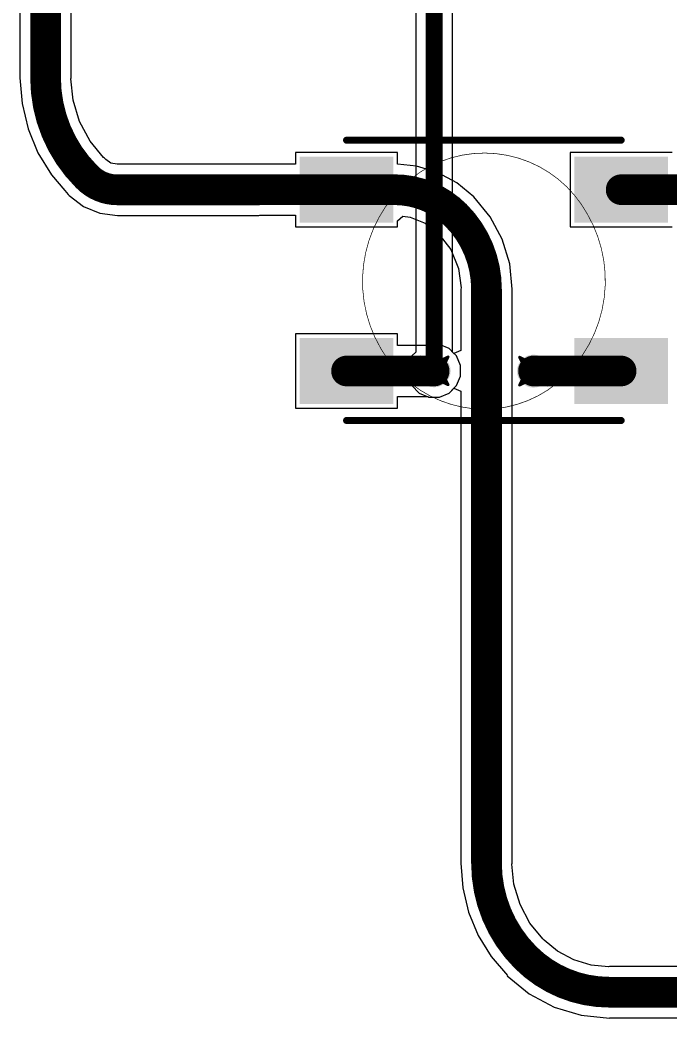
# Model space of a CAD drawing. Header units: inches. Extents: x -11 to 1110, y -7 to 455.
# Drawn here: x 587.24 to 599.07, y 145.23 to 163.39 of the extents above; entities that cross this region are included whole.
import ezdxf

# ---------------------------------------------------------------- set-up
doc = ezdxf.new("R2010")
doc.units = ezdxf.units.IN
for name, color, linetype in [('Bottom Layer', 5, 'Continuous'), ('Drill Drawing', 1, 'Continuous'), ('Mechanical 7', 56, 'Continuous'), ('Top Layer', 1, 'Continuous'), ('Top Overlay', 2, 'Continuous'), ('Top Paste', 8, 'Continuous'), ('Top Solder', 216, 'Continuous'), ('Via Holes', 16, 'Continuous')]:
    doc.layers.add(name, color=color, linetype=linetype)

msp = doc.modelspace()

# ---------------------------------------------------------------- hatches: boundary and pattern name
at = {"layer": 'Bottom Layer'}
h = msp.add_hatch(color=5, dxfattribs=at)
edge = h.paths.add_edge_path()
edge.add_arc((594.779, 157.008), 0.3, 0, 360)
h = msp.add_hatch(color=5, dxfattribs=at)
edge = h.paths.add_edge_path()
edge.add_arc((596.588, 157.002), 0.3, 0, 360)
at = {"layer": 'Top Layer'}
for points in [[(592.434, 160.805), (593.934, 160.805), (593.934, 159.805), (592.434, 159.805)], [(598.934, 159.805), (597.434, 159.805), (597.434, 160.805), (598.934, 160.805)], [(592.434, 157.505), (593.934, 157.505), (593.934, 156.505), (592.434, 156.505)], [(597.434, 157.505), (598.934, 157.505), (598.934, 156.505), (597.434, 156.505)]]:
    msp.add_hatch(color=1, dxfattribs=at).paths.add_polyline_path(points)
h = msp.add_hatch(color=1, dxfattribs=at)
edge = h.paths.add_edge_path()
edge.add_arc((594.779, 157.008), 0.3, 0, 360)
h = msp.add_hatch(color=1, dxfattribs=at)
edge = h.paths.add_edge_path()
edge.add_arc((596.588, 157.002), 0.3, 0, 360)
at = {"layer": 'Top Paste'}
for points in [[(592.434, 160.805), (593.934, 160.805), (593.934, 159.805), (592.434, 159.805)], [(598.934, 159.805), (597.434, 159.805), (597.434, 160.805), (598.934, 160.805)], [(592.434, 157.505), (593.934, 157.505), (593.934, 156.505), (592.434, 156.505)], [(597.434, 157.505), (598.934, 157.505), (598.934, 156.505), (597.434, 156.505)]]:
    msp.add_hatch(color=8, dxfattribs=at).paths.add_polyline_path(points)
at = {"layer": 'Top Solder'}
for points in [[(592.332, 160.907), (594.035, 160.907), (594.035, 159.703), (592.332, 159.703)], [(599.035, 159.703), (597.332, 159.703), (597.332, 160.907), (599.035, 160.907)], [(592.332, 157.607), (594.035, 157.607), (594.035, 156.403), (592.332, 156.403)], [(597.332, 157.607), (599.035, 157.607), (599.035, 156.403), (597.332, 156.403)]]:
    msp.add_hatch(color=216, dxfattribs=at).paths.add_polyline_path(points)
at = {"layer": 'Via Holes'}
h = msp.add_hatch(color=7, dxfattribs=at)
edge = h.paths.add_edge_path()
edge.add_arc((594.779, 157.008), 0.15, 0, 360)
h = msp.add_hatch(color=7, dxfattribs=at)
edge = h.paths.add_edge_path()
edge.add_arc((596.588, 157.002), 0.15, 0, 360)

# ---------------------------------------------------------------- linework, layer by layer
at = {"layer": 'Bottom Layer'}
for p, q in [((594.443, 172.435), (594.443, 157.347)), ((595.116, 157.347), (595.116, 172.435)), ((594.443, 157.347), (594.374, 157.279)), ((595.184, 157.279), (595.116, 157.347)), ((594.374, 157.279), (594.302, 157.103)), ((595.257, 157.103), (595.184, 157.279)), ((594.302, 157.103), (594.302, 156.913)), ((595.257, 156.913), (595.257, 157.103)), ((594.302, 156.913), (594.374, 156.738)), ((595.184, 156.738), (595.257, 156.913)), ((594.374, 156.738), (594.509, 156.603)), ((595.05, 156.603), (595.184, 156.738)), ((594.509, 156.603), (594.684, 156.531)), ((594.684, 156.531), (594.874, 156.531)), ((594.874, 156.531), (595.05, 156.603))]:
    msp.add_line(p, q, dxfattribs=at)
msp.add_lwpolyline([(594.779, 157.008, 0.305, 0.305, 0), (594.779, 172.435, 0.305, 0.305, 0)], format="xyseb", dxfattribs=at)
msp.add_lwpolyline([(594.703, 157.008, 0.152, 0.152, 1), (594.856, 157.008, 0.152, 0.152, 1)], format="xyseb", close=True, dxfattribs=at)
at = {"layer": 'Drill Drawing'}
for points in [[(594.525, 157.262, 0.0508, 0.0508, 0), (594.779, 157.135, 0.0508, 0.0508, 0)], [(594.525, 157.262, 0.0508, 0.0508, 0), (594.652, 157.008, 0.0508, 0.0508, 0)], [(594.779, 157.135, 0.0508, 0.0508, 0), (595.033, 157.262, 0.0508, 0.0508, 0)], [(594.906, 157.008, 0.0508, 0.0508, 0), (595.033, 157.262, 0.0508, 0.0508, 0)], [(596.334, 157.256, 0.0508, 0.0508, 0), (596.588, 157.129, 0.0508, 0.0508, 0)], [(596.334, 157.256, 0.0508, 0.0508, 0), (596.461, 157.002, 0.0508, 0.0508, 0)], [(596.588, 157.129, 0.0508, 0.0508, 0), (596.842, 157.256, 0.0508, 0.0508, 0)], [(596.715, 157.002, 0.0508, 0.0508, 0), (596.842, 157.256, 0.0508, 0.0508, 0)], [(594.525, 156.754, 0.0508, 0.0508, 0), (594.652, 157.008, 0.0508, 0.0508, 0)], [(594.906, 157.008, 0.0508, 0.0508, 0), (595.033, 156.754, 0.0508, 0.0508, 0)], [(596.334, 156.748, 0.0508, 0.0508, 0), (596.461, 157.002, 0.0508, 0.0508, 0)], [(596.715, 157.002, 0.0508, 0.0508, 0), (596.842, 156.748, 0.0508, 0.0508, 0)], [(594.525, 156.754, 0.0508, 0.0508, 0), (594.779, 156.881, 0.0508, 0.0508, 0)], [(594.779, 156.881, 0.0508, 0.0508, 0), (595.033, 156.754, 0.0508, 0.0508, 0)], [(596.334, 156.748, 0.0508, 0.0508, 0), (596.588, 156.875, 0.0508, 0.0508, 0)], [(596.588, 156.875, 0.0508, 0.0508, 0), (596.842, 156.748, 0.0508, 0.0508, 0)]]:
    msp.add_lwpolyline(points, format="xyseb", dxfattribs=at)
for points in [[(594.513, 157.262, 0.0254, 0.0254, 1), (594.538, 157.262, 0.0254, 0.0254, 1)], [(594.513, 157.262, 0.0254, 0.0254, 1), (594.538, 157.262, 0.0254, 0.0254, 1)], [(594.767, 157.135, 0.0254, 0.0254, 1), (594.792, 157.135, 0.0254, 0.0254, 1)], [(594.767, 157.135, 0.0254, 0.0254, 1), (594.792, 157.135, 0.0254, 0.0254, 1)], [(595.021, 157.262, 0.0254, 0.0254, 1), (595.046, 157.262, 0.0254, 0.0254, 1)], [(595.021, 157.262, 0.0254, 0.0254, 1), (595.046, 157.262, 0.0254, 0.0254, 1)], [(596.321, 157.256, 0.0254, 0.0254, 1), (596.347, 157.256, 0.0254, 0.0254, 1)], [(596.321, 157.256, 0.0254, 0.0254, 1), (596.347, 157.256, 0.0254, 0.0254, 1)], [(596.575, 157.129, 0.0254, 0.0254, 1), (596.601, 157.129, 0.0254, 0.0254, 1)], [(596.575, 157.129, 0.0254, 0.0254, 1), (596.601, 157.129, 0.0254, 0.0254, 1)], [(596.829, 157.256, 0.0254, 0.0254, 1), (596.855, 157.256, 0.0254, 0.0254, 1)], [(596.829, 157.256, 0.0254, 0.0254, 1), (596.855, 157.256, 0.0254, 0.0254, 1)], [(594.64, 157.008, 0.0254, 0.0254, 1), (594.665, 157.008, 0.0254, 0.0254, 1)], [(594.64, 157.008, 0.0254, 0.0254, 1), (594.665, 157.008, 0.0254, 0.0254, 1)], [(594.894, 157.008, 0.0254, 0.0254, 1), (594.919, 157.008, 0.0254, 0.0254, 1)], [(594.894, 157.008, 0.0254, 0.0254, 1), (594.919, 157.008, 0.0254, 0.0254, 1)], [(596.448, 157.002, 0.0254, 0.0254, 1), (596.474, 157.002, 0.0254, 0.0254, 1)], [(596.448, 157.002, 0.0254, 0.0254, 1), (596.474, 157.002, 0.0254, 0.0254, 1)], [(596.702, 157.002, 0.0254, 0.0254, 1), (596.728, 157.002, 0.0254, 0.0254, 1)], [(596.702, 157.002, 0.0254, 0.0254, 1), (596.728, 157.002, 0.0254, 0.0254, 1)], [(594.767, 156.881, 0.0254, 0.0254, 1), (594.792, 156.881, 0.0254, 0.0254, 1)], [(594.767, 156.881, 0.0254, 0.0254, 1), (594.792, 156.881, 0.0254, 0.0254, 1)], [(596.575, 156.875, 0.0254, 0.0254, 1), (596.601, 156.875, 0.0254, 0.0254, 1)], [(596.575, 156.875, 0.0254, 0.0254, 1), (596.601, 156.875, 0.0254, 0.0254, 1)], [(594.513, 156.754, 0.0254, 0.0254, 1), (594.538, 156.754, 0.0254, 0.0254, 1)], [(594.513, 156.754, 0.0254, 0.0254, 1), (594.538, 156.754, 0.0254, 0.0254, 1)], [(595.021, 156.754, 0.0254, 0.0254, 1), (595.046, 156.754, 0.0254, 0.0254, 1)], [(595.021, 156.754, 0.0254, 0.0254, 1), (595.046, 156.754, 0.0254, 0.0254, 1)], [(596.321, 156.748, 0.0254, 0.0254, 1), (596.347, 156.748, 0.0254, 0.0254, 1)], [(596.321, 156.748, 0.0254, 0.0254, 1), (596.347, 156.748, 0.0254, 0.0254, 1)], [(596.829, 156.748, 0.0254, 0.0254, 1), (596.855, 156.748, 0.0254, 0.0254, 1)], [(596.829, 156.748, 0.0254, 0.0254, 1), (596.855, 156.748, 0.0254, 0.0254, 1)]]:
    msp.add_lwpolyline(points, format="xyseb", close=True, dxfattribs=at)
at = {"layer": 'Mechanical 7'}
for points in [[(594.528, 160.627, 0.0127, 0.0127, -0.435509), (597.566, 159.865, 0.0127, 0.0127, 0)], [(593.806, 157.418, 0.0127, 0.0127, -0.394768), (594.528, 160.627, 0.0127, 0.0127, 0)], [(597.566, 159.865, 0.0127, 0.0127, -0.393367), (596.844, 156.655, 0.0127, 0.0127, 0)], [(593.941, 157.213, 0.0127, 0.0127, -0.025772), (593.806, 157.418, 0.0127, 0.0127, 0)], [(595.689, 156.308, 0.0127, 0.0127, -0.240051), (593.941, 157.213, 0.0127, 0.0127, 0)], [(596.844, 156.655, 0.0127, 0.0127, -0.14472), (595.689, 156.308, 0.0127, 0.0127, 0)]]:
    msp.add_lwpolyline(points, format="xyseb", dxfattribs=at)
for points in [[(594.525, 160.627, 0.00635, 0.00635, 1), (594.532, 160.627, 0.00635, 0.00635, 1)], [(594.525, 160.627, 0.00635, 0.00635, 1), (594.532, 160.627, 0.00635, 0.00635, 1)], [(597.563, 159.865, 0.00635, 0.00635, 1), (597.569, 159.865, 0.00635, 0.00635, 1)], [(597.563, 159.865, 0.00635, 0.00635, 1), (597.569, 159.865, 0.00635, 0.00635, 1)], [(593.803, 157.418, 0.00635, 0.00635, 1), (593.809, 157.418, 0.00635, 0.00635, 1)], [(593.803, 157.418, 0.00635, 0.00635, 1), (593.809, 157.418, 0.00635, 0.00635, 1)], [(593.937, 157.213, 0.00635, 0.00635, 1), (593.944, 157.213, 0.00635, 0.00635, 1)], [(593.937, 157.213, 0.00635, 0.00635, 1), (593.944, 157.213, 0.00635, 0.00635, 1)], [(596.841, 156.655, 0.00635, 0.00635, 1), (596.847, 156.655, 0.00635, 0.00635, 1)], [(596.841, 156.655, 0.00635, 0.00635, 1), (596.847, 156.655, 0.00635, 0.00635, 1)], [(595.686, 156.308, 0.00635, 0.00635, 1), (595.692, 156.308, 0.00635, 0.00635, 1)], [(595.686, 156.308, 0.00635, 0.00635, 1), (595.692, 156.308, 0.00635, 0.00635, 1)]]:
    msp.add_lwpolyline(points, format="xyseb", close=True, dxfattribs=at)
at = {"layer": 'Top Layer'}
for p, q in [((587.239, 174.48), (587.239, 162.342)), ((588.171, 162.342), (588.171, 174.48)), ((587.239, 162.342), (587.239, 162.342)), ((587.239, 162.342), (587.276, 161.872)), ((588.167, 162.321), (588.171, 162.342)), ((588.205, 161.936), (588.167, 162.321)), ((588.323, 161.546), (588.205, 161.936)), ((587.276, 161.872), (587.386, 161.413)), ((588.516, 161.186), (588.323, 161.546)), ((587.386, 161.413), (587.566, 160.977)), ((588.761, 160.888), (588.516, 161.186)), ((587.566, 160.977), (587.813, 160.575)), ((594.112, 160.983), (592.256, 160.983)), ((592.256, 160.983), (592.256, 160.771)), ((594.112, 160.767), (594.112, 160.983)), ((599.112, 160.983), (597.256, 160.983)), ((597.256, 160.983), (597.256, 159.627)), ((588.779, 160.876), (588.761, 160.888)), ((588.797, 160.858), (588.779, 160.876)), ((588.8, 160.853), (588.797, 160.858)), ((588.896, 160.789), (588.8, 160.853)), ((589.008, 160.767), (588.896, 160.789)), ((589.014, 160.768), (589.008, 160.767)), ((591.571, 160.768), (589.014, 160.768)), ((591.588, 160.771), (591.571, 160.768)), ((592.256, 160.771), (591.588, 160.771)), ((594.455, 160.733), (594.112, 160.767)), ((594.839, 160.616), (594.455, 160.733)), ((595.193, 160.427), (594.839, 160.616)), ((587.813, 160.575), (588.056, 160.291)), ((595.503, 160.172), (595.193, 160.427)), ((588.056, 160.291), (588.119, 160.216)), ((588.119, 160.216), (588.119, 160.216)), ((588.119, 160.216), (588.136, 160.197)), ((588.136, 160.197), (588.136, 160.197)), ((588.136, 160.197), (588.393, 160)), ((595.504, 160.174), (595.503, 160.172)), ((595.8, 159.813), (595.504, 160.174)), ((588.393, 160), (588.693, 159.876)), ((588.693, 159.876), (589.014, 159.834)), ((589.014, 159.834), (589.014, 159.835)), ((589.014, 159.835), (591.588, 159.835)), ((591.588, 159.835), (591.605, 159.839)), ((591.605, 159.839), (592.256, 159.839)), ((592.256, 159.839), (592.256, 159.627)), ((594.112, 159.741), (594.207, 159.825)), ((594.112, 159.627), (594.112, 159.741)), ((594.207, 159.825), (594.345, 159.807)), ((594.345, 159.807), (594.615, 159.695)), ((594.615, 159.695), (594.833, 159.528)), ((596.019, 159.403), (595.8, 159.813)), ((592.256, 159.627), (594.112, 159.627)), ((594.833, 159.528), (594.843, 159.513)), ((594.843, 159.513), (594.865, 159.498)), ((597.256, 159.627), (599.112, 159.627)), ((594.865, 159.498), (595.08, 159.218)), ((596.155, 158.957), (596.019, 159.403)), ((595.08, 159.218), (595.225, 158.869)), ((595.225, 158.869), (595.271, 158.519)), ((596.2, 158.493), (596.155, 158.957)), ((595.271, 158.519), (595.265, 158.493)), ((595.265, 158.493), (595.265, 157.378)), ((596.198, 148.046), (596.198, 158.493)), ((596.198, 158.493), (596.2, 158.493)), ((594.112, 157.683), (592.256, 157.683)), ((592.256, 157.683), (592.256, 156.327)), ((594.112, 157.471), (594.112, 157.683)), ((594.648, 157.471), (594.112, 157.471)), ((594.684, 157.486), (594.648, 157.471)), ((594.874, 157.486), (594.684, 157.486)), ((595.05, 157.413), (594.874, 157.486)), ((595.138, 157.325), (595.05, 157.413)), ((595.265, 157.378), (595.138, 157.325)), ((595.05, 156.603), (595.138, 156.692)), ((595.138, 156.692), (595.265, 156.639)), ((595.265, 156.639), (595.265, 148.046)), ((594.112, 156.327), (594.112, 156.539)), ((594.112, 156.539), (594.664, 156.539)), ((594.664, 156.539), (594.684, 156.531)), ((594.684, 156.531), (594.874, 156.531)), ((594.874, 156.531), (595.05, 156.603)), ((592.256, 156.327), (594.112, 156.327)), ((595.265, 148.046), (595.265, 148.046)), ((595.265, 148.046), (595.301, 147.594)), ((596.194, 148.027), (596.198, 148.046)), ((596.23, 147.662), (596.194, 148.027)), ((595.301, 147.594), (595.407, 147.152)), ((596.342, 147.293), (596.23, 147.662)), ((596.524, 146.953), (596.342, 147.293)), ((595.407, 147.152), (595.581, 146.732)), ((596.756, 146.67), (596.524, 146.953)), ((595.581, 146.732), (595.818, 146.345)), ((596.772, 146.659), (596.756, 146.67)), ((596.781, 146.646), (596.772, 146.659)), ((597.027, 146.445), (596.781, 146.646)), ((597.32, 146.288), (597.027, 146.445)), ((595.818, 146.345), (596.113, 146)), ((597.639, 146.191), (597.32, 146.288)), ((597.956, 146.16), (597.639, 146.191)), ((597.97, 146.163), (597.956, 146.16)), ((601.249, 146.163), (597.97, 146.163)), ((596.113, 146), (596.111, 145.997)), ((596.111, 145.997), (596.509, 145.67)), ((596.113, 146), (596.113, 146)), ((596.509, 145.67), (596.964, 145.427)), ((596.964, 145.427), (597.457, 145.277)), ((597.457, 145.277), (597.97, 145.227)), ((597.97, 145.227), (597.97, 145.23)), ((597.97, 145.23), (601.266, 145.23))]:
    msp.add_line(p, q, dxfattribs=at)
for points in [[(587.705, 162.342, 0.559, 0.559, 0), (587.705, 174.48, 0.559, 0.559, 0)], [(588.449, 160.546, 0.559, 0.559, -0.198912), (587.705, 162.342, 0.559, 0.559, 0)], [(588.449, 160.546, 0.559, 0.559, 0), (588.467, 160.528, 0.559, 0.559, 0)], [(589.014, 160.302, 0.559, 0.559, -0.198912), (588.467, 160.528, 0.559, 0.559, 0)], [(589.014, 160.302, 0.559, 0.559, 0), (591.588, 160.302, 0.559, 0.559, 0)], [(591.588, 160.305, 0.559, 0.559, 0), (593.184, 160.305, 0.559, 0.559, 0)], [(593.184, 160.305, 0.559, 0.559, 0), (594.055, 160.305, 0.559, 0.559, 0)], [(594.055, 160.305, 0.559, 0.559, -0.198912), (595.173, 159.842, 0.559, 0.559, 0)], [(598.184, 160.305, 0.559, 0.559, 0), (599.779, 160.305, 0.559, 0.559, 0)], [(595.173, 159.842, 0.559, 0.559, -0.198912), (595.732, 158.493, 0.559, 0.559, 0)], [(595.732, 148.046, 0.559, 0.559, 0), (595.732, 158.493, 0.559, 0.559, 0)], [(593.184, 157.005, 0.559, 0.559, 0), (594.779, 157.005, 0.559, 0.559, 0)], [(596.588, 157.005, 0.559, 0.559, 0), (598.184, 157.005, 0.559, 0.559, 0)], [(596.443, 146.329, 0.559, 0.559, -0.198912), (595.732, 148.046, 0.559, 0.559, 0)], [(597.97, 145.697, 0.559, 0.559, -0.198912), (596.443, 146.329, 0.559, 0.559, 0)], [(597.97, 145.697, 0.559, 0.559, 0), (601.266, 145.697, 0.559, 0.559, 0)]]:
    msp.add_lwpolyline(points, format="xyseb", dxfattribs=at)
for points in [[(587.565, 162.342, 0.279, 0.279, 1), (587.845, 162.342, 0.279, 0.279, 1)], [(587.565, 162.342, 0.279, 0.279, 1), (587.845, 162.342, 0.279, 0.279, 1)], [(588.309, 160.546, 0.279, 0.279, 1), (588.589, 160.546, 0.279, 0.279, 1)], [(588.309, 160.546, 0.279, 0.279, 1), (588.589, 160.546, 0.279, 0.279, 1)], [(588.327, 160.528, 0.279, 0.279, 1), (588.607, 160.528, 0.279, 0.279, 1)], [(588.327, 160.528, 0.279, 0.279, 1), (588.607, 160.528, 0.279, 0.279, 1)], [(588.874, 160.302, 0.279, 0.279, 1), (589.153, 160.302, 0.279, 0.279, 1)], [(588.874, 160.302, 0.279, 0.279, 1), (589.153, 160.302, 0.279, 0.279, 1)], [(591.448, 160.305, 0.279, 0.279, 1), (591.728, 160.305, 0.279, 0.279, 1)], [(591.448, 160.302, 0.279, 0.279, 1), (591.728, 160.302, 0.279, 0.279, 1)], [(593.044, 160.305, 0.279, 0.279, 1), (593.323, 160.305, 0.279, 0.279, 1)], [(593.044, 160.305, 0.279, 0.279, 1), (593.323, 160.305, 0.279, 0.279, 1)], [(593.916, 160.305, 0.279, 0.279, 1), (594.195, 160.305, 0.279, 0.279, 1)], [(593.916, 160.305, 0.279, 0.279, 1), (594.195, 160.305, 0.279, 0.279, 1)], [(598.044, 160.305, 0.279, 0.279, 1), (598.323, 160.305, 0.279, 0.279, 1)], [(595.033, 159.842, 0.279, 0.279, 1), (595.312, 159.842, 0.279, 0.279, 1)], [(595.033, 159.842, 0.279, 0.279, 1), (595.312, 159.842, 0.279, 0.279, 1)], [(595.592, 158.493, 0.279, 0.279, 1), (595.871, 158.493, 0.279, 0.279, 1)], [(595.592, 158.493, 0.279, 0.279, 1), (595.871, 158.493, 0.279, 0.279, 1)], [(593.044, 157.005, 0.279, 0.279, 1), (593.323, 157.005, 0.279, 0.279, 1)], [(594.64, 157.005, 0.279, 0.279, 1), (594.919, 157.005, 0.279, 0.279, 1)], [(596.448, 157.005, 0.279, 0.279, 1), (596.728, 157.005, 0.279, 0.279, 1)], [(598.044, 157.005, 0.279, 0.279, 1), (598.323, 157.005, 0.279, 0.279, 1)], [(595.592, 148.046, 0.279, 0.279, 1), (595.871, 148.046, 0.279, 0.279, 1)], [(595.592, 148.046, 0.279, 0.279, 1), (595.871, 148.046, 0.279, 0.279, 1)], [(596.303, 146.329, 0.279, 0.279, 1), (596.582, 146.329, 0.279, 0.279, 1)], [(596.303, 146.329, 0.279, 0.279, 1), (596.582, 146.329, 0.279, 0.279, 1)], [(597.831, 145.697, 0.279, 0.279, 1), (598.11, 145.697, 0.279, 0.279, 1)], [(597.831, 145.697, 0.279, 0.279, 1), (598.11, 145.697, 0.279, 0.279, 1)]]:
    msp.add_lwpolyline(points, format="xyseb", close=True, dxfattribs=at)
at = {"layer": 'Top Overlay'}
for points in [[(593.184, 161.206, 0.127, 0.127, 0), (598.184, 161.206, 0.127, 0.127, 0)], [(592.128, 160.458, 0.254, 0.254, 0), (592.255, 160.331, 0.254, 0.254, 0)], [(592.128, 160.204, 0.254, 0.254, 0), (592.128, 160.458, 0.254, 0.254, 0)], [(592.128, 160.204, 0.254, 0.254, 0), (592.255, 160.331, 0.254, 0.254, 0)], [(593.184, 156.104, 0.127, 0.127, 0), (598.184, 156.104, 0.127, 0.127, 0)]]:
    msp.add_lwpolyline(points, format="xyseb", dxfattribs=at)
for points in [[(593.152, 161.206, 0.0635, 0.0635, 1), (593.216, 161.206, 0.0635, 0.0635, 1)], [(598.152, 161.206, 0.0635, 0.0635, 1), (598.216, 161.206, 0.0635, 0.0635, 1)], [(592.064, 160.458, 0.127, 0.127, 1), (592.191, 160.458, 0.127, 0.127, 1)], [(592.064, 160.458, 0.127, 0.127, 1), (592.191, 160.458, 0.127, 0.127, 1)], [(592.191, 160.331, 0.127, 0.127, 1), (592.318, 160.331, 0.127, 0.127, 1)], [(592.191, 160.331, 0.127, 0.127, 1), (592.318, 160.331, 0.127, 0.127, 1)], [(592.064, 160.204, 0.127, 0.127, 1), (592.191, 160.204, 0.127, 0.127, 1)], [(592.064, 160.204, 0.127, 0.127, 1), (592.191, 160.204, 0.127, 0.127, 1)], [(593.152, 156.104, 0.0635, 0.0635, 1), (593.216, 156.104, 0.0635, 0.0635, 1)], [(598.152, 156.104, 0.0635, 0.0635, 1), (598.216, 156.104, 0.0635, 0.0635, 1)]]:
    msp.add_lwpolyline(points, format="xyseb", close=True, dxfattribs=at)

doc.saveas('drawing.dxf')
